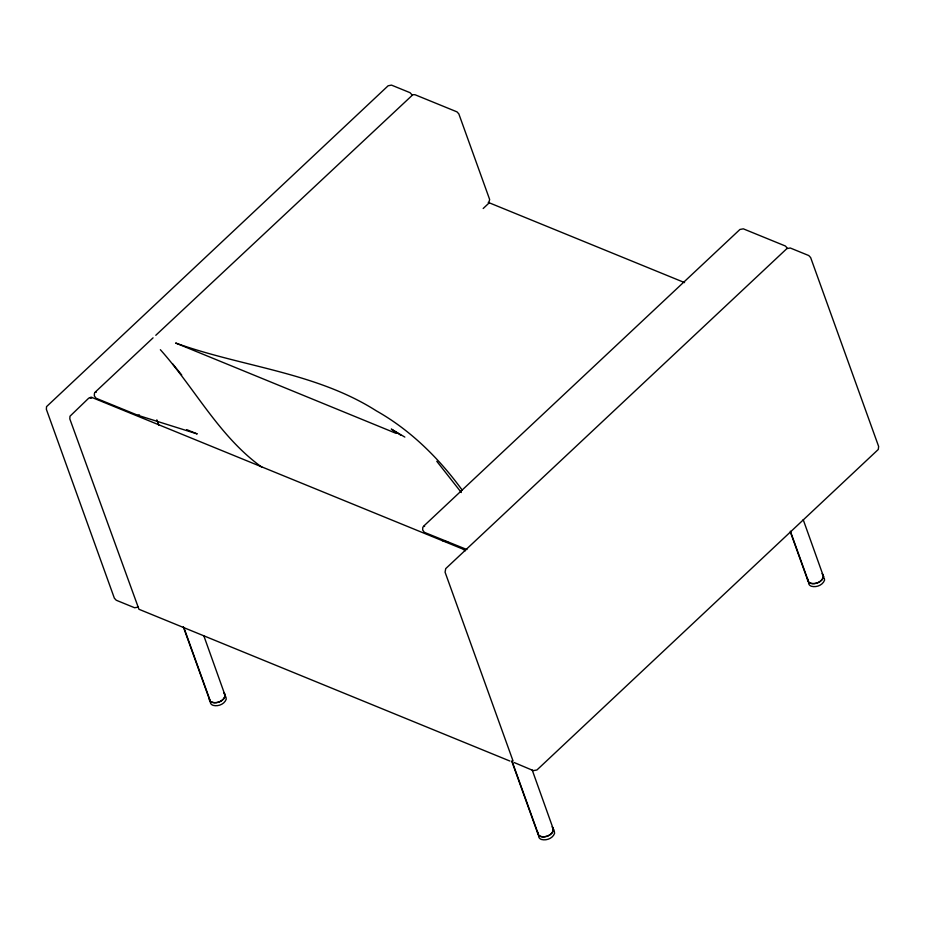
<?xml version="1.0" encoding="UTF-8"?>
<svg xmlns="http://www.w3.org/2000/svg" width="925" height="925" viewBox="0 0 925 925"><rect width="100%" height="100%" fill="white"/><g stroke="black" fill="none" stroke-linecap="round" stroke-linejoin="round"><path stroke-width="1.39" d="M94.443 393.264L94.315 395.865L96.038 398.236L137.802 415.267L197.233 433.929L186.642 429.616M422.794 527.389L422.667 529.99L424.39 532.361L466.94 549.554M203.905 636.007L225.261 695.808L223.63 698.907L221.503 700.734A8.313 5.18 -19.8 0 1 213.085 702.607L210.507 701.578L209.073 698.387L183.335 626.872M532.257 770.132L553.613 829.933L551.982 833.032L549.855 834.859A8.313 5.18 -19.8 0 1 541.437 836.732L538.859 835.691L537.425 832.512L511.687 760.997M803.201 519.642L823.585 576.726L821.955 579.836L819.827 581.652A8.313 5.18 -19.8 0 1 811.41 583.525L808.832 582.496L807.398 579.316L790.401 532.083M95.275 392.061L153.076 337.845M155.782 335.301L412.839 94.732L414.967 94.708L456.996 111.867L458.835 113.879L489.637 199.453L488.747 203.269L483.185 208.507M423.627 526.186L739.942 229.469L743.318 228.833L785.348 245.992L787.187 247.992M94.928 392.454L96.281 392.223M423.28 526.579L424.633 526.348M139.502 414.943L137.802 415.267M138.195 607.135L134.611 607.748L116.238 600.232L114.353 598.163L46.366 409.336L46.539 406.642L388.142 85.771L391.506 85.123L410.041 92.685L411.926 94.72M442.196 540.558L447.792 541.981M488.215 202.378L684.581 282.599M509.872 761.032L138.958 609.274L69.814 418.909L69.988 416.227L88.8 398.097L92.13 397.542L462.35 548.86L465.414 550.768M396.189 433.397L175.634 343.025C242.026 366.936 315.668 372.197 376.336 410.85C410.746 430.229 439.202 458.534 462.338 490.296M404.838 437.086L391.287 429.084L400.953 435.293M514.219 762.558L533.332 770.618L536.916 769.993L878.276 449.469L878.646 446.474L810.647 257.578L808.762 255.543L790.228 247.992L786.851 248.628L445.723 568.621L445.075 572.193L513.063 761.032M262.099 467.356C219.237 436.75 194.886 388.28 160.36 349.708M552.942 829.632L554.306 831.205L554.584 833.367C552.711 838.42 546.455 840.837 541.449 839.472A8.29 5.18 -19.8 0 1 538.627 835.645M224.59 695.519L225.954 697.08L226.232 699.242C224.359 704.295 218.103 706.712 213.097 705.347A8.302 5.18 -19.8 0 1 210.276 701.52M172.651 363.872L181.705 374.995M461.321 492.528L436.785 461.286M822.105 573.569L823.585 576.726M552.132 826.765L553.613 829.933M223.781 692.64L225.261 695.808M790.378 531.216L808.832 582.496M512.149 761.472L538.859 835.691M156.834 419.834L158.73 425.118M183.798 627.358L210.507 701.578M822.915 574.425L823.493 576.321C822.441 582.392 814 585.398 808.901 582.461L807.641 580.842L807.618 578.773M552.942 827.632L553.52 829.528C552.468 835.599 544.027 838.605 538.928 835.668L537.668 834.038L537.645 831.98M224.59 693.507L225.168 695.403C224.116 701.474 215.675 704.48 210.576 701.543L209.316 699.913L209.293 697.855M824.279 578.009L824.557 580.172C822.683 585.213 816.428 587.629 811.422 586.265A8.29 5.18 -19.8 0 1 808.6 582.438M91.078 397.519L90.095 397.53L92.13 397.542L91.078 397.519"/></g></svg>
